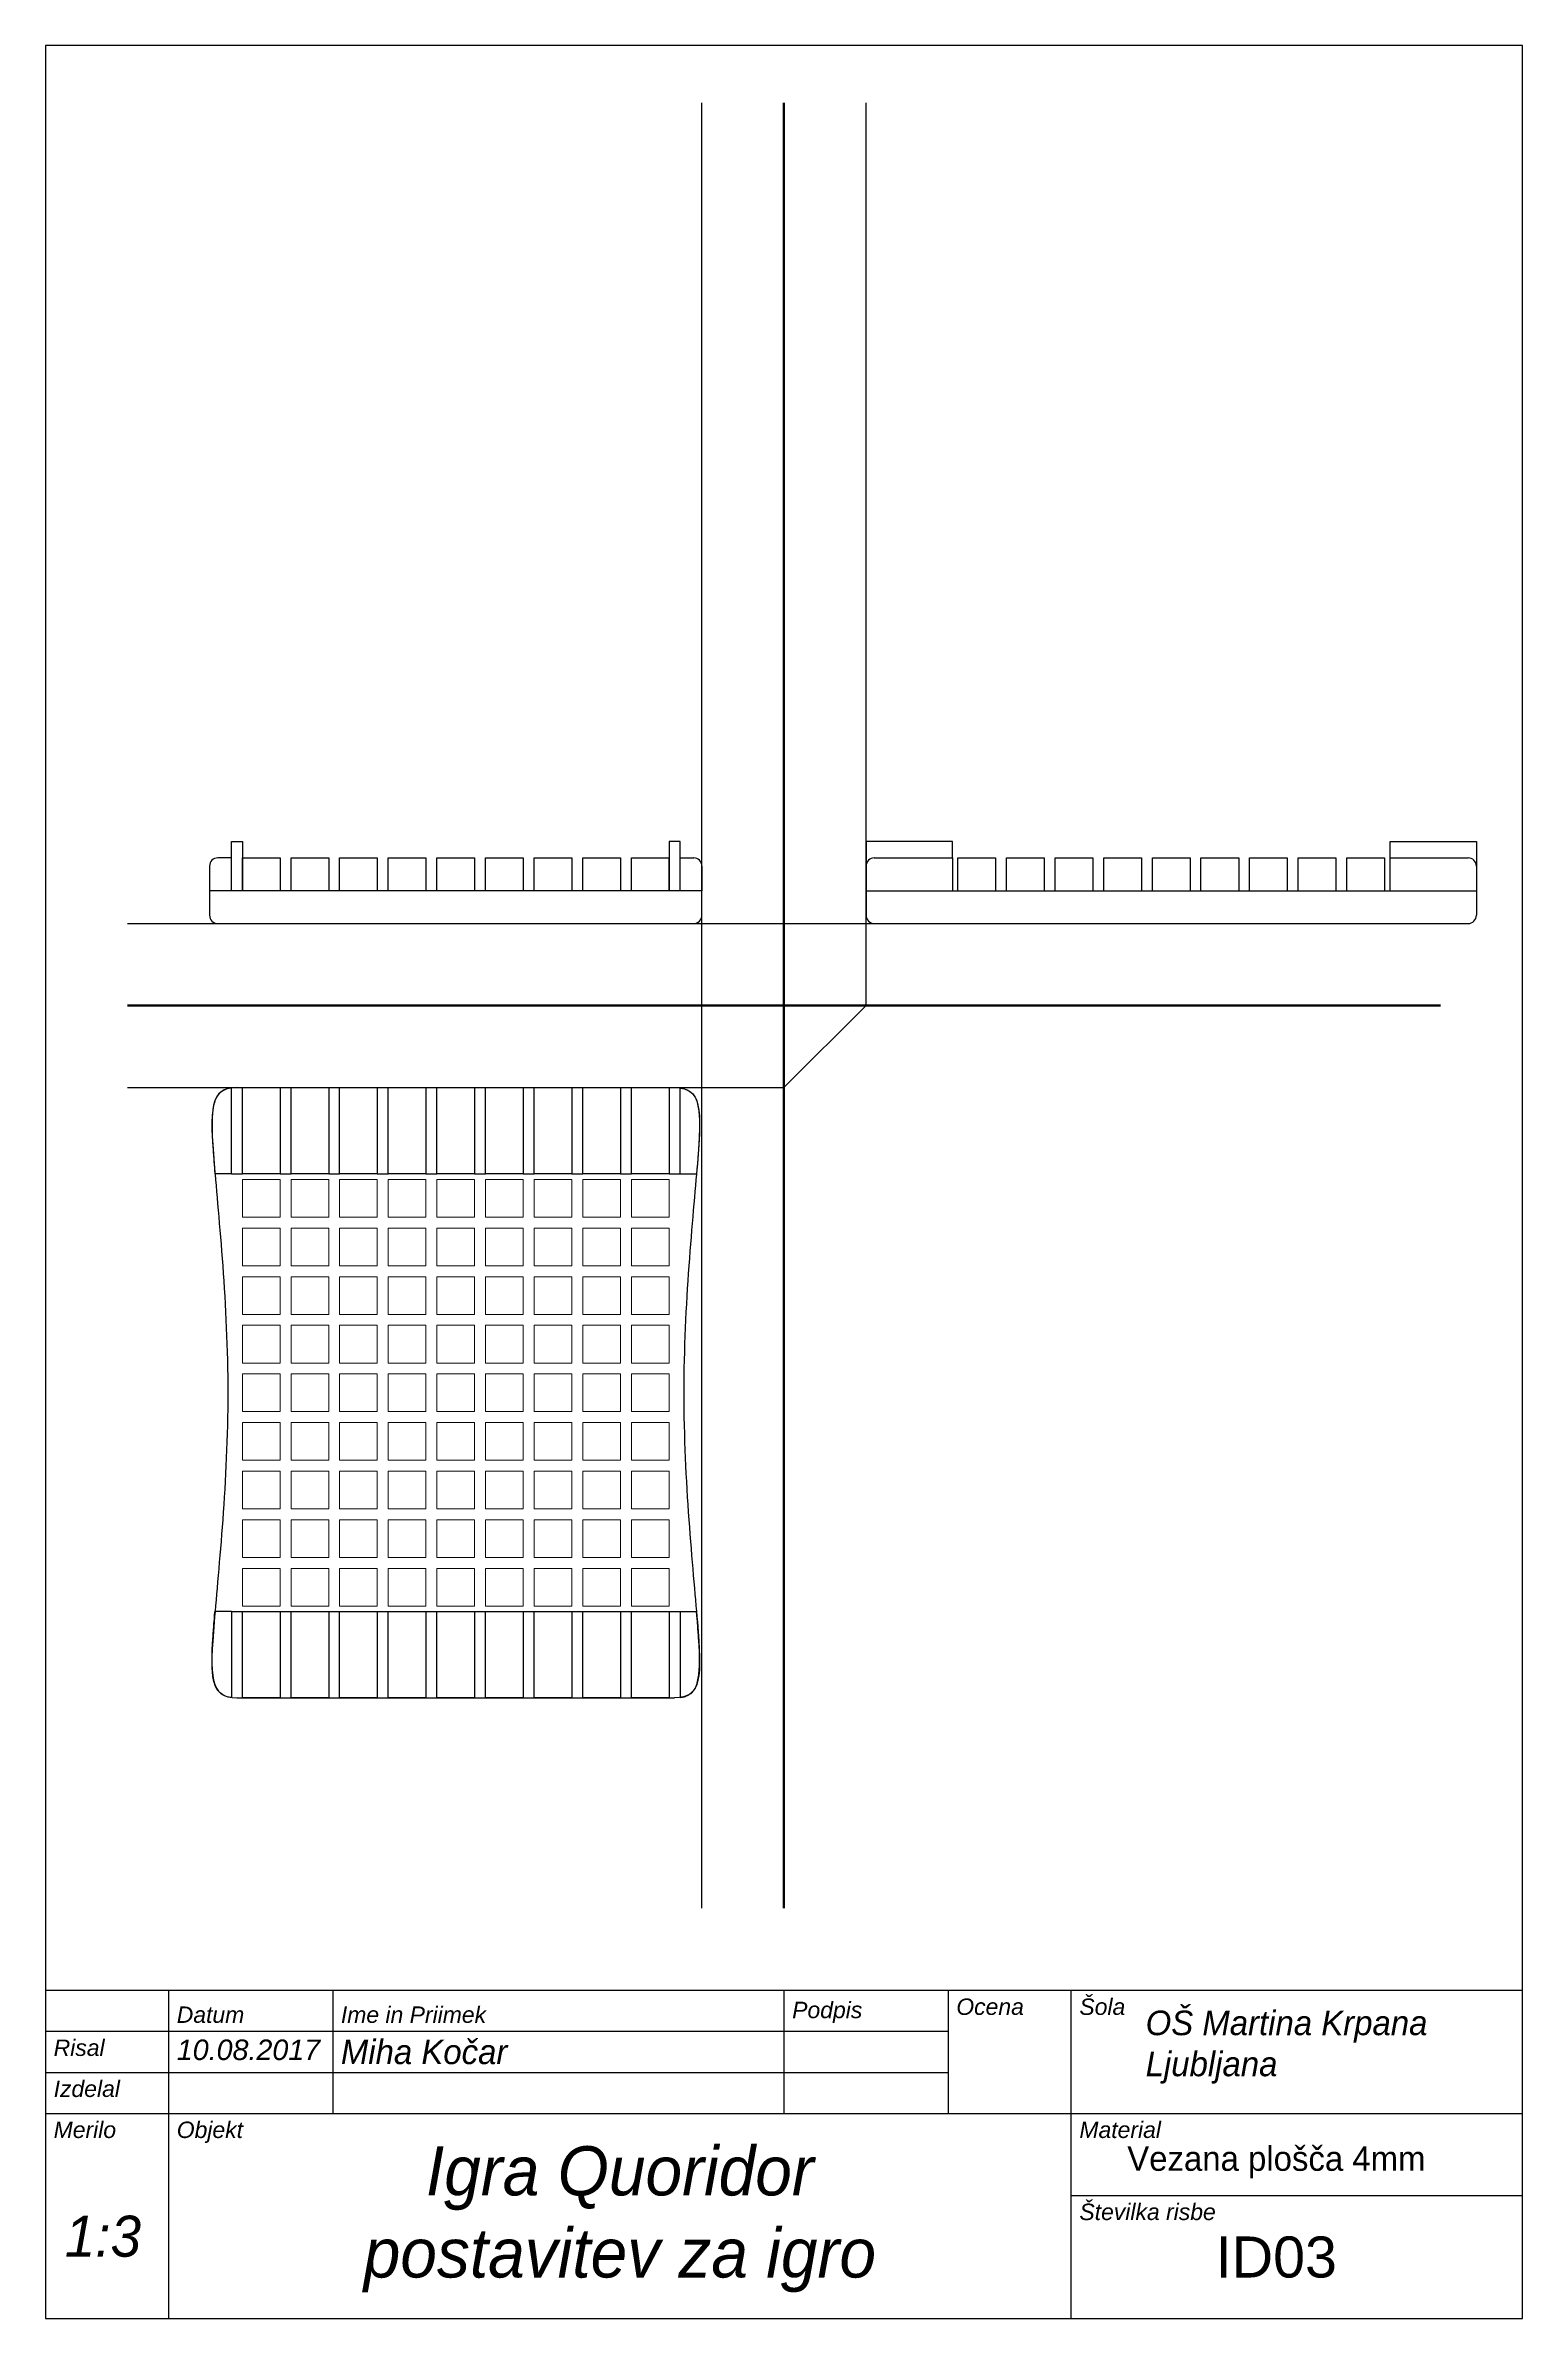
# Model space of a CAD drawing. Header units: millimetres. Extents: x 20 to 200, y 10 to 287.
import ezdxf

# ---------------------------------------------------------------- set-up
doc = ezdxf.new("R2010")
doc.units = ezdxf.units.MM
doc.layers.get('0').update_dxf_attribs({"lineweight": 25, "true_color": 0xffffff})
for name, color, linetype, lineweight, true_color in [('0. Besedilo_noge', 174, 'Continuous', 25, 0x000080), ('A. Vidni_robovi', 7, 'Continuous', 50, 0x000000), ('B. Kotirne-Pomozne_crte', 54, 'Continuous', 25, 0x808000), ('Dno', 30, 'Continuous', 25, 0xff7f00), ('Obroba_risbe', 252, 'Continuous', 30, 0xa0a0a4), ('Opis_noge', 252, 'Continuous', 25, 0xa0a0a4), ('Polje', 94, 'Continuous', 18, 0x008000), ('Stene', 14, 'Continuous', 25, 0x800000)]:
    doc.layers.add(name, color=color, linetype=linetype, lineweight=lineweight, true_color=true_color)
doc.styles.add('textstyle0', font='')
doc.styles.add('textstyle1', font='')
doc.styles.add('textstyle10', font='')
doc.styles.add('textstyle11', font='')
doc.styles.add('textstyle12', font='')
doc.styles.add('textstyle13', font='')
doc.styles.add('textstyle14', font='')
doc.styles.add('textstyle15', font='')
doc.styles.add('textstyle16', font='')
doc.styles.add('textstyle17', font='')
doc.styles.add('textstyle2', font='')
doc.styles.add('textstyle3', font='')
doc.styles.add('textstyle4', font='')
doc.styles.add('textstyle5', font='')
doc.styles.add('textstyle6', font='')
doc.styles.add('textstyle7', font='')
doc.styles.add('textstyle8', font='')
doc.styles.add('textstyle9', font='')
doc.styles.get('textstyle0').set_extended_font_data('Arial', italic=True)
doc.styles.get('textstyle1').set_extended_font_data('Arial', italic=True)
doc.styles.get('textstyle10').set_extended_font_data('Arial', italic=True)
doc.styles.get('textstyle11').set_extended_font_data('Arial', italic=True)
doc.styles.get('textstyle12').set_extended_font_data('osifont', italic=True)
doc.styles.get('textstyle13').set_extended_font_data('osifont', italic=True)
doc.styles.get('textstyle14').set_extended_font_data('Arial', italic=True)
doc.styles.get('textstyle15').set_extended_font_data('osifont', italic=True)
doc.styles.get('textstyle16').set_extended_font_data('osifont', italic=True)
doc.styles.get('textstyle17').set_extended_font_data('osifont', italic=True)
doc.styles.get('textstyle2').set_extended_font_data('Arial', italic=True)
doc.styles.get('textstyle3').set_extended_font_data('Arial', italic=True)
doc.styles.get('textstyle4').set_extended_font_data('Arial', italic=True)
doc.styles.get('textstyle5').set_extended_font_data('Arial', italic=True)
doc.styles.get('textstyle6').set_extended_font_data('Arial', italic=True)
doc.styles.get('textstyle7').set_extended_font_data('Arial', italic=True)
doc.styles.get('textstyle8').set_extended_font_data('Arial', italic=True)
doc.styles.get('textstyle9').set_extended_font_data('Arial', italic=True)

# ---------------------------------------------------------------- blocks, each defined once
blk = doc.blocks.new('pravokotna_A4P')
at = {"layer": 'A. Vidni_robovi'}
for p, q in [((110, 60), (110, 280)), ((30, 170), (190, 170))]:
    blk.add_line(p, q, dxfattribs=at)
at = {"layer": 'B. Kotirne-Pomozne_crte'}
for p, q in [((100, 60), (100, 280)), ((120, 170), (120, 280)), ((30, 180), (190, 180)), ((120, 170), (110, 160)), ((30, 160), (110, 160))]:
    blk.add_line(p, q, dxfattribs=at)
at = {"layer": 'Obroba_risbe'}
for p, q in [((20, 287), (20, 10)), ((200, 287), (20, 287)), ((200, 10), (200, 287)), ((20, 50), (200, 50)), ((35, 50), (35, 10)), ((55, 50), (55, 35)), ((110, 50), (110, 35)), ((130, 50), (130, 35)), ((145, 10), (145, 50)), ((20, 45), (130, 45)), ((20, 40), (130, 40)), ((20, 35), (200, 35)), ((145, 25), (200, 25)), ((20, 10), (200, 10))]:
    blk.add_line(p, q, dxfattribs=at)
at = {"layer": '0. Besedilo_noge', "char_height": 1}
for s, insert, attachment_point, style in [('\\H3;OŠ Martina Krpana\\PLjubljana', (154.07, 47.53), 1, 'textstyle16'), ('\\H2.5;10.08.2017', (36, 44), 1, 'textstyle11'), ('\\H3;Miha Kočar', (56, 44), 1, 'textstyle12'), ('\\H6;Igra Quoridor\\Ppostavitev za igro', (90, 31), 2, 'textstyle17'), ('\\fosifont|b0|i0|c0|p0;\\H3;Vezana plošča 4mm', (170, 31), 2, 'textstyle15'), ('\\H5;1:3', (27, 20), 5, 'textstyle13'), ('\\fArial|b0|i0|c0|p0;\\H5;ID03', (170, 20), 2, 'textstyle14')]:
    blk.add_mtext(s, dxfattribs=dict(at, insert=insert, attachment_point=attachment_point, style=style))
at = {"layer": 'Opis_noge', "char_height": 1}
for s, insert, attachment_point, style in [('\\H2;Datum', (36, 46), 7, 'textstyle4'), ('\\H2;Ime in Priimek', (56, 46), 7, 'textstyle10'), ('\\H2;Podpis', (111, 46), 7, 'textstyle9'), ('\\H2;Ocena', (131, 49), 1, 'textstyle8'), ('\\H2;Šola', (146, 49), 1, 'textstyle7'), ('\\H2;Risal', (21, 44), 1, 'textstyle2'), ('\\H2;Izdelal', (21, 39), 1, 'textstyle3'), ('\\H2;Merilo', (21, 34), 1, 'textstyle1'), ('\\H2;Objekt', (36, 34), 1, 'textstyle0'), ('\\H2;Material', (146, 34), 1, 'textstyle6'), ('\\H2;Številka risbe', (146, 24), 1, 'textstyle5')]:
    blk.add_mtext(s, dxfattribs=dict(at, insert=insert, attachment_point=attachment_point, style=style))

msp = doc.modelspace()

# ---------------------------------------------------------------- linework, layer by layer
at = {"layer": 'Dno'}
for p, q in [((42.66, 184), (42.66, 190)), ((42.66, 190), (44, 190)), ((44, 190), (44, 184)), ((97.34, 190), (96, 190)), ((96, 190), (96, 184)), ((97.34, 184), (97.34, 190)), ((130.52, 190), (120, 190)), ((120, 190), (120, 184)), ((130.52, 188), (130.52, 190)), ((183.85, 188), (183.85, 190)), ((183.85, 190), (194.37, 190)), ((194.37, 190), (194.37, 184)), ((40, 184), (40, 181)), ((100, 184), (40, 184)), ((100, 181), (100, 184)), ((120, 184), (120, 181)), ((120, 184), (194.37, 184)), ((194.37, 184), (194.37, 181)), ((41, 180), (99, 180)), ((121, 180), (193.37, 180)), ((43.33, 160), (96.67, 160)), ((42.67, 149.48), (44, 149.48)), ((48.59, 149.48), (49.93, 149.48)), ((54.52, 149.48), (55.85, 149.48)), ((60.44, 149.48), (61.78, 149.48)), ((66.37, 149.48), (67.7, 149.48)), ((72.3, 149.48), (73.63, 149.48)), ((78.22, 149.48), (79.56, 149.48)), ((84.15, 149.48), (85.48, 149.48)), ((90.07, 149.48), (91.41, 149.48)), ((96, 149.48), (97.33, 149.48)), ((42.67, 96.15), (44, 96.15)), ((48.59, 96.15), (49.93, 96.15)), ((54.52, 96.15), (55.85, 96.15)), ((60.44, 96.15), (61.78, 96.15)), ((66.37, 96.15), (67.7, 96.15)), ((72.3, 96.15), (73.63, 96.15)), ((78.22, 96.15), (79.56, 96.15)), ((84.15, 96.15), (85.48, 96.15)), ((90.07, 96.15), (91.41, 96.15)), ((96, 96.15), (97.33, 96.15)), ((43.33, 85.63), (96.67, 85.63))]:
    msp.add_line(p, q, dxfattribs=at)
for centre, start, end in [((41, 181), 180, 270), ((99, 181), 270, 0), ((121, 181), 180, 270), ((193.37, 181), 270, 0)]:
    msp.add_arc(centre, 1, start, end, dxfattribs=at)
for points in [[(43.33, 160), (40, 160), (40, 154.74), (43.33, 122.81), (40, 90.89), (40, 85.63), (43.33, 85.63)], [(96.67, 160), (100, 160), (100, 154.74), (96.67, 122.81), (100, 90.89), (100, 85.63), (96.67, 85.63)]]:
    msp.add_open_spline(points, degree=3, dxfattribs=at)
at = {"layer": 'Polje'}
for p, q in [((44, 148.81), (48.59, 148.81)), ((44, 144.22), (44, 148.81)), ((48.59, 148.81), (48.59, 144.22)), ((49.93, 148.81), (54.52, 148.81)), ((49.93, 144.22), (49.93, 148.81)), ((54.52, 148.81), (54.52, 144.22)), ((55.85, 148.81), (60.44, 148.81)), ((55.85, 144.22), (55.85, 148.81)), ((60.44, 148.81), (60.44, 144.22)), ((61.78, 148.81), (66.37, 148.81)), ((61.78, 144.22), (61.78, 148.81)), ((66.37, 148.81), (66.37, 144.22)), ((67.7, 148.81), (72.3, 148.81)), ((67.7, 144.22), (67.7, 148.81)), ((72.3, 148.81), (72.3, 144.22)), ((73.63, 148.81), (78.22, 148.81)), ((73.63, 144.22), (73.63, 148.81)), ((78.22, 148.81), (78.22, 144.22)), ((79.56, 148.81), (84.15, 148.81)), ((79.56, 144.22), (79.56, 148.81)), ((84.15, 148.81), (84.15, 144.22)), ((85.48, 148.81), (90.07, 148.81)), ((85.48, 144.22), (85.48, 148.81)), ((90.07, 148.81), (90.07, 144.22)), ((91.41, 148.81), (96, 148.81)), ((91.41, 144.22), (91.41, 148.81)), ((96, 148.81), (96, 144.22)), ((48.59, 144.22), (44, 144.22)), ((54.52, 144.22), (49.93, 144.22)), ((60.44, 144.22), (55.85, 144.22)), ((66.37, 144.22), (61.78, 144.22)), ((72.3, 144.22), (67.7, 144.22)), ((78.22, 144.22), (73.63, 144.22)), ((84.15, 144.22), (79.56, 144.22)), ((90.07, 144.22), (85.48, 144.22)), ((96, 144.22), (91.41, 144.22)), ((44, 142.89), (48.59, 142.89)), ((44, 138.3), (44, 142.89)), ((48.59, 142.89), (48.59, 138.3)), ((49.93, 142.89), (54.52, 142.89)), ((49.93, 138.3), (49.93, 142.89)), ((54.52, 142.89), (54.52, 138.3)), ((55.85, 142.89), (60.44, 142.89)), ((55.85, 138.3), (55.85, 142.89)), ((60.44, 142.89), (60.44, 138.3)), ((61.78, 142.89), (66.37, 142.89)), ((61.78, 138.3), (61.78, 142.89)), ((66.37, 142.89), (66.37, 138.3)), ((67.7, 142.89), (72.3, 142.89)), ((67.7, 138.3), (67.7, 142.89)), ((72.3, 142.89), (72.3, 138.3)), ((73.63, 142.89), (78.22, 142.89)), ((73.63, 138.3), (73.63, 142.89)), ((78.22, 142.89), (78.22, 138.3)), ((79.56, 142.89), (84.15, 142.89)), ((79.56, 138.3), (79.56, 142.89)), ((84.15, 142.89), (84.15, 138.3)), ((85.48, 142.89), (90.07, 142.89)), ((85.48, 138.3), (85.48, 142.89)), ((90.07, 142.89), (90.07, 138.3)), ((91.41, 142.89), (96, 142.89)), ((91.41, 138.3), (91.41, 142.89)), ((96, 142.89), (96, 138.3)), ((48.59, 138.3), (44, 138.3)), ((44, 136.96), (48.59, 136.96)), ((44, 132.37), (44, 136.96)), ((48.59, 136.96), (48.59, 132.37)), ((54.52, 138.3), (49.93, 138.3)), ((49.93, 136.96), (54.52, 136.96)), ((49.93, 132.37), (49.93, 136.96)), ((54.52, 136.96), (54.52, 132.37)), ((60.44, 138.3), (55.85, 138.3)), ((55.85, 136.96), (60.44, 136.96)), ((55.85, 132.37), (55.85, 136.96)), ((60.44, 136.96), (60.44, 132.37)), ((66.37, 138.3), (61.78, 138.3)), ((61.78, 136.96), (66.37, 136.96)), ((61.78, 132.37), (61.78, 136.96)), ((66.37, 136.96), (66.37, 132.37)), ((72.3, 138.3), (67.7, 138.3)), ((67.7, 136.96), (72.3, 136.96)), ((67.7, 132.37), (67.7, 136.96)), ((72.3, 136.96), (72.3, 132.37)), ((78.22, 138.3), (73.63, 138.3)), ((73.63, 136.96), (78.22, 136.96)), ((73.63, 132.37), (73.63, 136.96)), ((78.22, 136.96), (78.22, 132.37)), ((84.15, 138.3), (79.56, 138.3)), ((79.56, 136.96), (84.15, 136.96)), ((79.56, 132.37), (79.56, 136.96)), ((84.15, 136.96), (84.15, 132.37)), ((90.07, 138.3), (85.48, 138.3)), ((85.48, 136.96), (90.07, 136.96)), ((85.48, 132.37), (85.48, 136.96)), ((90.07, 136.96), (90.07, 132.37)), ((96, 138.3), (91.41, 138.3)), ((91.41, 136.96), (96, 136.96)), ((91.41, 132.37), (91.41, 136.96)), ((96, 136.96), (96, 132.37)), ((48.59, 132.37), (44, 132.37)), ((44, 131.04), (48.59, 131.04)), ((44, 126.44), (44, 131.04)), ((48.59, 131.04), (48.59, 126.44)), ((54.52, 132.37), (49.93, 132.37)), ((49.93, 131.04), (54.52, 131.04)), ((49.93, 126.44), (49.93, 131.04)), ((54.52, 131.04), (54.52, 126.44)), ((60.44, 132.37), (55.85, 132.37)), ((55.85, 131.04), (60.44, 131.04)), ((55.85, 126.44), (55.85, 131.04)), ((60.44, 131.04), (60.44, 126.44)), ((66.37, 132.37), (61.78, 132.37)), ((61.78, 131.04), (66.37, 131.04)), ((61.78, 126.44), (61.78, 131.04)), ((66.37, 131.04), (66.37, 126.44)), ((72.3, 132.37), (67.7, 132.37)), ((67.7, 131.04), (72.3, 131.04)), ((67.7, 126.44), (67.7, 131.04)), ((72.3, 131.04), (72.3, 126.44)), ((78.22, 132.37), (73.63, 132.37)), ((73.63, 131.04), (78.22, 131.04)), ((73.63, 126.44), (73.63, 131.04)), ((78.22, 131.04), (78.22, 126.44)), ((84.15, 132.37), (79.56, 132.37)), ((79.56, 131.04), (84.15, 131.04)), ((79.56, 126.44), (79.56, 131.04)), ((84.15, 131.04), (84.15, 126.44)), ((90.07, 132.37), (85.48, 132.37)), ((85.48, 131.04), (90.07, 131.04)), ((85.48, 126.44), (85.48, 131.04)), ((90.07, 131.04), (90.07, 126.44)), ((96, 132.37), (91.41, 132.37)), ((91.41, 131.04), (96, 131.04)), ((91.41, 126.44), (91.41, 131.04)), ((96, 131.04), (96, 126.44)), ((48.59, 126.44), (44, 126.44)), ((44, 125.11), (48.59, 125.11)), ((44, 120.52), (44, 125.11)), ((48.59, 125.11), (48.59, 120.52)), ((54.52, 126.44), (49.93, 126.44)), ((49.93, 125.11), (54.52, 125.11)), ((49.93, 120.52), (49.93, 125.11)), ((54.52, 125.11), (54.52, 120.52)), ((60.44, 126.44), (55.85, 126.44)), ((55.85, 125.11), (60.44, 125.11)), ((55.85, 120.52), (55.85, 125.11)), ((60.44, 125.11), (60.44, 120.52)), ((66.37, 126.44), (61.78, 126.44)), ((61.78, 125.11), (66.37, 125.11)), ((61.78, 120.52), (61.78, 125.11)), ((66.37, 125.11), (66.37, 120.52)), ((72.3, 126.44), (67.7, 126.44)), ((67.7, 125.11), (72.3, 125.11)), ((67.7, 120.52), (67.7, 125.11)), ((72.3, 125.11), (72.3, 120.52)), ((78.22, 126.44), (73.63, 126.44)), ((73.63, 125.11), (78.22, 125.11)), ((73.63, 120.52), (73.63, 125.11)), ((78.22, 125.11), (78.22, 120.52)), ((84.15, 126.44), (79.56, 126.44)), ((79.56, 125.11), (84.15, 125.11)), ((79.56, 120.52), (79.56, 125.11)), ((84.15, 125.11), (84.15, 120.52)), ((90.07, 126.44), (85.48, 126.44)), ((85.48, 125.11), (90.07, 125.11)), ((85.48, 120.52), (85.48, 125.11)), ((90.07, 125.11), (90.07, 120.52)), ((96, 126.44), (91.41, 126.44)), ((91.41, 125.11), (96, 125.11)), ((91.41, 120.52), (91.41, 125.11)), ((96, 125.11), (96, 120.52)), ((48.59, 120.52), (44, 120.52)), ((44, 119.19), (48.59, 119.19)), ((44, 114.59), (44, 119.19)), ((48.59, 119.19), (48.59, 114.59)), ((54.52, 120.52), (49.93, 120.52)), ((49.93, 119.19), (54.52, 119.19)), ((49.93, 114.59), (49.93, 119.19)), ((54.52, 119.19), (54.52, 114.59)), ((60.44, 120.52), (55.85, 120.52)), ((55.85, 119.19), (60.44, 119.19)), ((55.85, 114.59), (55.85, 119.19)), ((60.44, 119.19), (60.44, 114.59)), ((66.37, 120.52), (61.78, 120.52)), ((61.78, 119.19), (66.37, 119.19)), ((61.78, 114.59), (61.78, 119.19)), ((66.37, 119.19), (66.37, 114.59)), ((72.3, 120.52), (67.7, 120.52)), ((67.7, 119.19), (72.3, 119.19)), ((67.7, 114.59), (67.7, 119.19)), ((72.3, 119.19), (72.3, 114.59)), ((78.22, 120.52), (73.63, 120.52)), ((73.63, 119.19), (78.22, 119.19)), ((73.63, 114.59), (73.63, 119.19)), ((78.22, 119.19), (78.22, 114.59)), ((84.15, 120.52), (79.56, 120.52)), ((79.56, 119.19), (84.15, 119.19)), ((79.56, 114.59), (79.56, 119.19)), ((84.15, 119.19), (84.15, 114.59)), ((90.07, 120.52), (85.48, 120.52)), ((85.48, 119.19), (90.07, 119.19)), ((85.48, 114.59), (85.48, 119.19)), ((90.07, 119.19), (90.07, 114.59)), ((96, 120.52), (91.41, 120.52)), ((91.41, 119.19), (96, 119.19)), ((91.41, 114.59), (91.41, 119.19)), ((96, 119.19), (96, 114.59)), ((48.59, 114.59), (44, 114.59)), ((54.52, 114.59), (49.93, 114.59)), ((60.44, 114.59), (55.85, 114.59)), ((66.37, 114.59), (61.78, 114.59)), ((72.3, 114.59), (67.7, 114.59)), ((78.22, 114.59), (73.63, 114.59)), ((84.15, 114.59), (79.56, 114.59)), ((90.07, 114.59), (85.48, 114.59)), ((96, 114.59), (91.41, 114.59)), ((44, 113.26), (48.59, 113.26)), ((44, 108.67), (44, 113.26)), ((48.59, 113.26), (48.59, 108.67)), ((49.93, 113.26), (54.52, 113.26)), ((49.93, 108.67), (49.93, 113.26)), ((54.52, 113.26), (54.52, 108.67)), ((55.85, 113.26), (60.44, 113.26)), ((55.85, 108.67), (55.85, 113.26)), ((60.44, 113.26), (60.44, 108.67)), ((61.78, 113.26), (66.37, 113.26)), ((61.78, 108.67), (61.78, 113.26)), ((66.37, 113.26), (66.37, 108.67)), ((67.7, 113.26), (72.3, 113.26)), ((67.7, 108.67), (67.7, 113.26)), ((72.3, 113.26), (72.3, 108.67)), ((73.63, 113.26), (78.22, 113.26)), ((73.63, 108.67), (73.63, 113.26)), ((78.22, 113.26), (78.22, 108.67)), ((79.56, 113.26), (84.15, 113.26)), ((79.56, 108.67), (79.56, 113.26)), ((84.15, 113.26), (84.15, 108.67)), ((85.48, 113.26), (90.07, 113.26)), ((85.48, 108.67), (85.48, 113.26)), ((90.07, 113.26), (90.07, 108.67)), ((91.41, 113.26), (96, 113.26)), ((91.41, 108.67), (91.41, 113.26)), ((96, 113.26), (96, 108.67)), ((48.59, 108.67), (44, 108.67)), ((54.52, 108.67), (49.93, 108.67)), ((60.44, 108.67), (55.85, 108.67)), ((66.37, 108.67), (61.78, 108.67)), ((72.3, 108.67), (67.7, 108.67)), ((78.22, 108.67), (73.63, 108.67)), ((84.15, 108.67), (79.56, 108.67)), ((90.07, 108.67), (85.48, 108.67)), ((96, 108.67), (91.41, 108.67)), ((44, 107.33), (48.59, 107.33)), ((44, 102.74), (44, 107.33)), ((48.59, 107.33), (48.59, 102.74)), ((49.93, 107.33), (54.52, 107.33)), ((49.93, 102.74), (49.93, 107.33)), ((54.52, 107.33), (54.52, 102.74)), ((55.85, 107.33), (60.44, 107.33)), ((55.85, 102.74), (55.85, 107.33)), ((60.44, 107.33), (60.44, 102.74)), ((61.78, 107.33), (66.37, 107.33)), ((61.78, 102.74), (61.78, 107.33)), ((66.37, 107.33), (66.37, 102.74)), ((67.7, 107.33), (72.3, 107.33)), ((67.7, 102.74), (67.7, 107.33)), ((72.3, 107.33), (72.3, 102.74)), ((73.63, 107.33), (78.22, 107.33)), ((73.63, 102.74), (73.63, 107.33)), ((78.22, 107.33), (78.22, 102.74)), ((79.56, 107.33), (84.15, 107.33)), ((79.56, 102.74), (79.56, 107.33)), ((84.15, 107.33), (84.15, 102.74)), ((85.48, 107.33), (90.07, 107.33)), ((85.48, 102.74), (85.48, 107.33)), ((90.07, 107.33), (90.07, 102.74)), ((91.41, 107.33), (96, 107.33)), ((91.41, 102.74), (91.41, 107.33)), ((96, 107.33), (96, 102.74)), ((48.59, 102.74), (44, 102.74)), ((54.52, 102.74), (49.93, 102.74)), ((60.44, 102.74), (55.85, 102.74)), ((66.37, 102.74), (61.78, 102.74)), ((72.3, 102.74), (67.7, 102.74)), ((78.22, 102.74), (73.63, 102.74)), ((84.15, 102.74), (79.56, 102.74)), ((90.07, 102.74), (85.48, 102.74)), ((96, 102.74), (91.41, 102.74)), ((44, 101.41), (48.59, 101.41)), ((44, 96.81), (44, 101.41)), ((48.59, 101.41), (48.59, 96.81)), ((49.93, 101.41), (54.52, 101.41)), ((49.93, 96.81), (49.93, 101.41)), ((54.52, 101.41), (54.52, 96.81)), ((55.85, 101.41), (60.44, 101.41)), ((55.85, 96.81), (55.85, 101.41)), ((60.44, 101.41), (60.44, 96.81)), ((61.78, 101.41), (66.37, 101.41)), ((61.78, 96.81), (61.78, 101.41)), ((66.37, 101.41), (66.37, 96.81)), ((67.7, 101.41), (72.3, 101.41)), ((67.7, 96.81), (67.7, 101.41)), ((72.3, 101.41), (72.3, 96.81)), ((73.63, 101.41), (78.22, 101.41)), ((73.63, 96.81), (73.63, 101.41)), ((78.22, 101.41), (78.22, 96.81)), ((79.56, 101.41), (84.15, 101.41)), ((79.56, 96.81), (79.56, 101.41)), ((84.15, 101.41), (84.15, 96.81)), ((85.48, 101.41), (90.07, 101.41)), ((85.48, 96.81), (85.48, 101.41)), ((90.07, 101.41), (90.07, 96.81)), ((91.41, 101.41), (96, 101.41)), ((91.41, 96.81), (91.41, 101.41)), ((96, 101.41), (96, 96.81)), ((48.59, 96.81), (44, 96.81)), ((54.52, 96.81), (49.93, 96.81)), ((60.44, 96.81), (55.85, 96.81)), ((66.37, 96.81), (61.78, 96.81)), ((72.3, 96.81), (67.7, 96.81)), ((78.22, 96.81), (73.63, 96.81)), ((84.15, 96.81), (79.56, 96.81)), ((90.07, 96.81), (85.48, 96.81)), ((96, 96.81), (91.41, 96.81))]:
    msp.add_line(p, q, dxfattribs=at)
at = {"layer": 'Stene'}
for p, q in [((40, 187), (40, 184)), ((42.66, 188), (41, 188)), ((42.66, 184), (42.66, 188)), ((44, 184), (44, 188)), ((44, 188), (48.59, 188)), ((48.59, 188), (48.59, 184)), ((49.93, 184), (49.93, 188)), ((49.93, 188), (54.52, 188)), ((54.52, 188), (54.52, 184)), ((55.85, 184), (55.85, 188)), ((55.85, 188), (60.44, 188)), ((60.44, 188), (60.44, 184)), ((61.78, 184), (61.78, 188)), ((61.78, 188), (66.37, 188)), ((66.37, 188), (66.37, 184)), ((67.7, 184), (67.7, 188)), ((67.7, 188), (72.3, 188)), ((72.3, 188), (72.3, 184)), ((73.63, 184), (73.63, 188)), ((73.63, 188), (78.22, 188)), ((78.22, 188), (78.22, 184)), ((79.56, 184), (79.56, 188)), ((79.56, 188), (84.15, 188)), ((84.15, 188), (84.15, 184)), ((85.48, 184), (85.48, 188)), ((85.48, 188), (90.07, 188)), ((90.07, 188), (90.07, 184)), ((91.41, 184), (91.41, 188)), ((91.41, 188), (96, 188)), ((96, 184), (96, 188)), ((97.34, 184), (97.34, 188)), ((97.34, 188), (99, 188)), ((100, 187), (100, 184)), ((120, 184), (120, 187)), ((121, 188), (130.52, 188)), ((130.52, 188), (130.52, 184)), ((131.19, 184), (131.19, 188)), ((131.19, 188), (135.78, 188)), ((135.78, 188), (135.78, 184)), ((137.11, 184), (137.11, 188)), ((137.11, 188), (141.7, 188)), ((141.7, 188), (141.7, 184)), ((143.04, 184), (143.04, 188)), ((143.04, 188), (147.63, 188)), ((147.63, 188), (147.63, 184)), ((148.96, 184), (148.96, 188)), ((148.96, 188), (153.56, 188)), ((153.56, 188), (153.56, 184)), ((154.89, 184), (154.89, 188)), ((154.89, 188), (159.48, 188)), ((159.48, 188), (159.48, 184)), ((160.81, 184), (160.81, 188)), ((160.81, 188), (165.41, 188)), ((165.41, 188), (165.41, 184)), ((166.74, 184), (166.74, 188)), ((166.74, 188), (171.33, 188)), ((171.33, 188), (171.33, 184)), ((172.67, 184), (172.67, 188)), ((172.67, 188), (177.26, 188)), ((177.26, 188), (177.26, 184)), ((178.59, 184), (178.59, 188)), ((178.59, 188), (183.19, 188)), ((183.19, 188), (183.19, 184)), ((183.85, 184), (183.85, 188)), ((183.85, 188), (193.37, 188)), ((194.37, 187), (194.37, 184)), ((42.67, 149.48), (42.66, 159.95)), ((44, 160), (48.59, 160)), ((44, 149.48), (44, 160)), ((48.59, 160), (48.59, 149.48)), ((49.93, 160), (54.52, 160)), ((49.93, 149.48), (49.93, 160)), ((54.52, 160), (54.52, 149.48)), ((55.85, 160), (60.44, 160)), ((55.85, 149.48), (55.85, 160)), ((60.44, 160), (60.44, 149.48)), ((61.78, 160), (66.37, 160)), ((61.78, 149.48), (61.78, 160)), ((66.37, 160), (66.37, 149.48)), ((67.7, 160), (72.3, 160)), ((67.7, 149.48), (67.7, 160)), ((72.3, 160), (72.3, 149.48)), ((73.63, 160), (78.22, 160)), ((73.63, 149.48), (73.63, 160)), ((78.22, 160), (78.22, 149.48)), ((79.56, 160), (84.15, 160)), ((79.56, 149.48), (79.56, 160)), ((84.15, 160), (84.15, 149.48)), ((85.48, 160), (90.07, 160)), ((85.48, 149.48), (85.48, 160)), ((90.07, 160), (90.07, 149.48)), ((91.41, 160), (96, 160)), ((91.41, 149.48), (91.41, 160)), ((96, 160), (96, 149.48)), ((97.33, 149.48), (97.34, 159.95)), ((42.67, 149.48), (40.66, 149.48)), ((48.59, 149.48), (44, 149.48)), ((54.52, 149.48), (49.93, 149.48)), ((60.44, 149.48), (55.85, 149.48)), ((66.37, 149.48), (61.78, 149.48)), ((72.3, 149.48), (67.7, 149.48)), ((78.22, 149.48), (73.63, 149.48)), ((84.15, 149.48), (79.56, 149.48)), ((90.07, 149.48), (85.48, 149.48)), ((96, 149.48), (91.41, 149.48)), ((97.33, 149.48), (99.34, 149.48)), ((42.67, 96.15), (40.66, 96.15)), ((42.67, 96.15), (42.66, 85.68)), ((44, 96.15), (48.59, 96.15)), ((44, 85.63), (44, 96.15)), ((48.59, 96.15), (48.59, 85.63)), ((49.93, 96.15), (54.52, 96.15)), ((49.93, 85.63), (49.93, 96.15)), ((54.52, 96.15), (54.52, 85.63)), ((55.85, 96.15), (60.44, 96.15)), ((55.85, 85.63), (55.85, 96.15)), ((60.44, 96.15), (60.44, 85.63)), ((61.78, 96.15), (66.37, 96.15)), ((61.78, 85.63), (61.78, 96.15)), ((66.37, 96.15), (66.37, 85.63)), ((67.7, 96.15), (72.3, 96.15)), ((67.7, 85.63), (67.7, 96.15)), ((72.3, 96.15), (72.3, 85.63)), ((73.63, 96.15), (78.22, 96.15)), ((73.63, 85.63), (73.63, 96.15)), ((78.22, 96.15), (78.22, 85.63)), ((79.56, 96.15), (84.15, 96.15)), ((79.56, 85.63), (79.56, 96.15)), ((84.15, 96.15), (84.15, 85.63)), ((85.48, 96.15), (90.07, 96.15)), ((85.48, 85.63), (85.48, 96.15)), ((90.07, 96.15), (90.07, 85.63)), ((91.41, 96.15), (96, 96.15)), ((91.41, 85.63), (91.41, 96.15)), ((96, 96.15), (96, 85.63)), ((97.33, 96.15), (99.34, 96.15)), ((97.33, 96.15), (97.34, 85.68)), ((48.59, 85.63), (44, 85.63)), ((54.52, 85.63), (49.93, 85.63)), ((60.44, 85.63), (55.85, 85.63)), ((66.37, 85.63), (61.78, 85.63)), ((72.3, 85.63), (67.7, 85.63)), ((78.22, 85.63), (73.63, 85.63)), ((84.15, 85.63), (79.56, 85.63)), ((90.07, 85.63), (85.48, 85.63)), ((96, 85.63), (91.41, 85.63))]:
    msp.add_line(p, q, dxfattribs=at)
for centre, start, end in [((41, 187), 90, 180), ((99, 187), 0, 90), ((121, 187), 90, 180), ((193.37, 187), 0, 90)]:
    msp.add_arc(centre, 1, start, end, dxfattribs=at)
for points in [[(42.66, 159.95), (42.22, 159.9), (41.77, 159.73), (41.13, 159.3), (40.73, 158.7), (40.53, 158.03), (40.37, 157.17), (40.3, 156.37), (40.3, 154.43), (40.33, 153.77), (40.4, 152.73), (40.47, 151.83), (40.53, 151), (40.6, 150.2), (40.66, 149.48)], [(97.34, 159.95), (97.78, 159.9), (98.23, 159.73), (98.87, 159.3), (99.27, 158.7), (99.47, 158.03), (99.63, 157.17), (99.7, 156.37), (99.7, 154.43), (99.67, 153.77), (99.6, 152.73), (99.53, 151.83), (99.47, 151), (99.4, 150.2), (99.34, 149.48)], [(42.66, 85.68), (42.22, 85.73), (41.77, 85.9), (41.13, 86.33), (40.73, 86.93), (40.53, 87.6), (40.37, 88.46), (40.3, 89.26), (40.3, 91.2), (40.33, 91.86), (40.4, 92.9), (40.47, 93.8), (40.53, 94.63), (40.6, 95.43), (40.66, 96.15)], [(97.34, 85.68), (97.78, 85.73), (98.23, 85.9), (98.87, 86.33), (99.27, 86.93), (99.47, 87.6), (99.63, 88.46), (99.7, 89.26), (99.7, 91.2), (99.67, 91.86), (99.6, 92.9), (99.53, 93.8), (99.47, 94.63), (99.4, 95.43), (99.34, 96.15)]]:
    msp.add_open_spline(points, degree=3, dxfattribs=at)

# ---------------------------------------------------------------- block references
msp.add_blockref('pravokotna_A4P', (0, 0))

doc.saveas('drawing.dxf')
